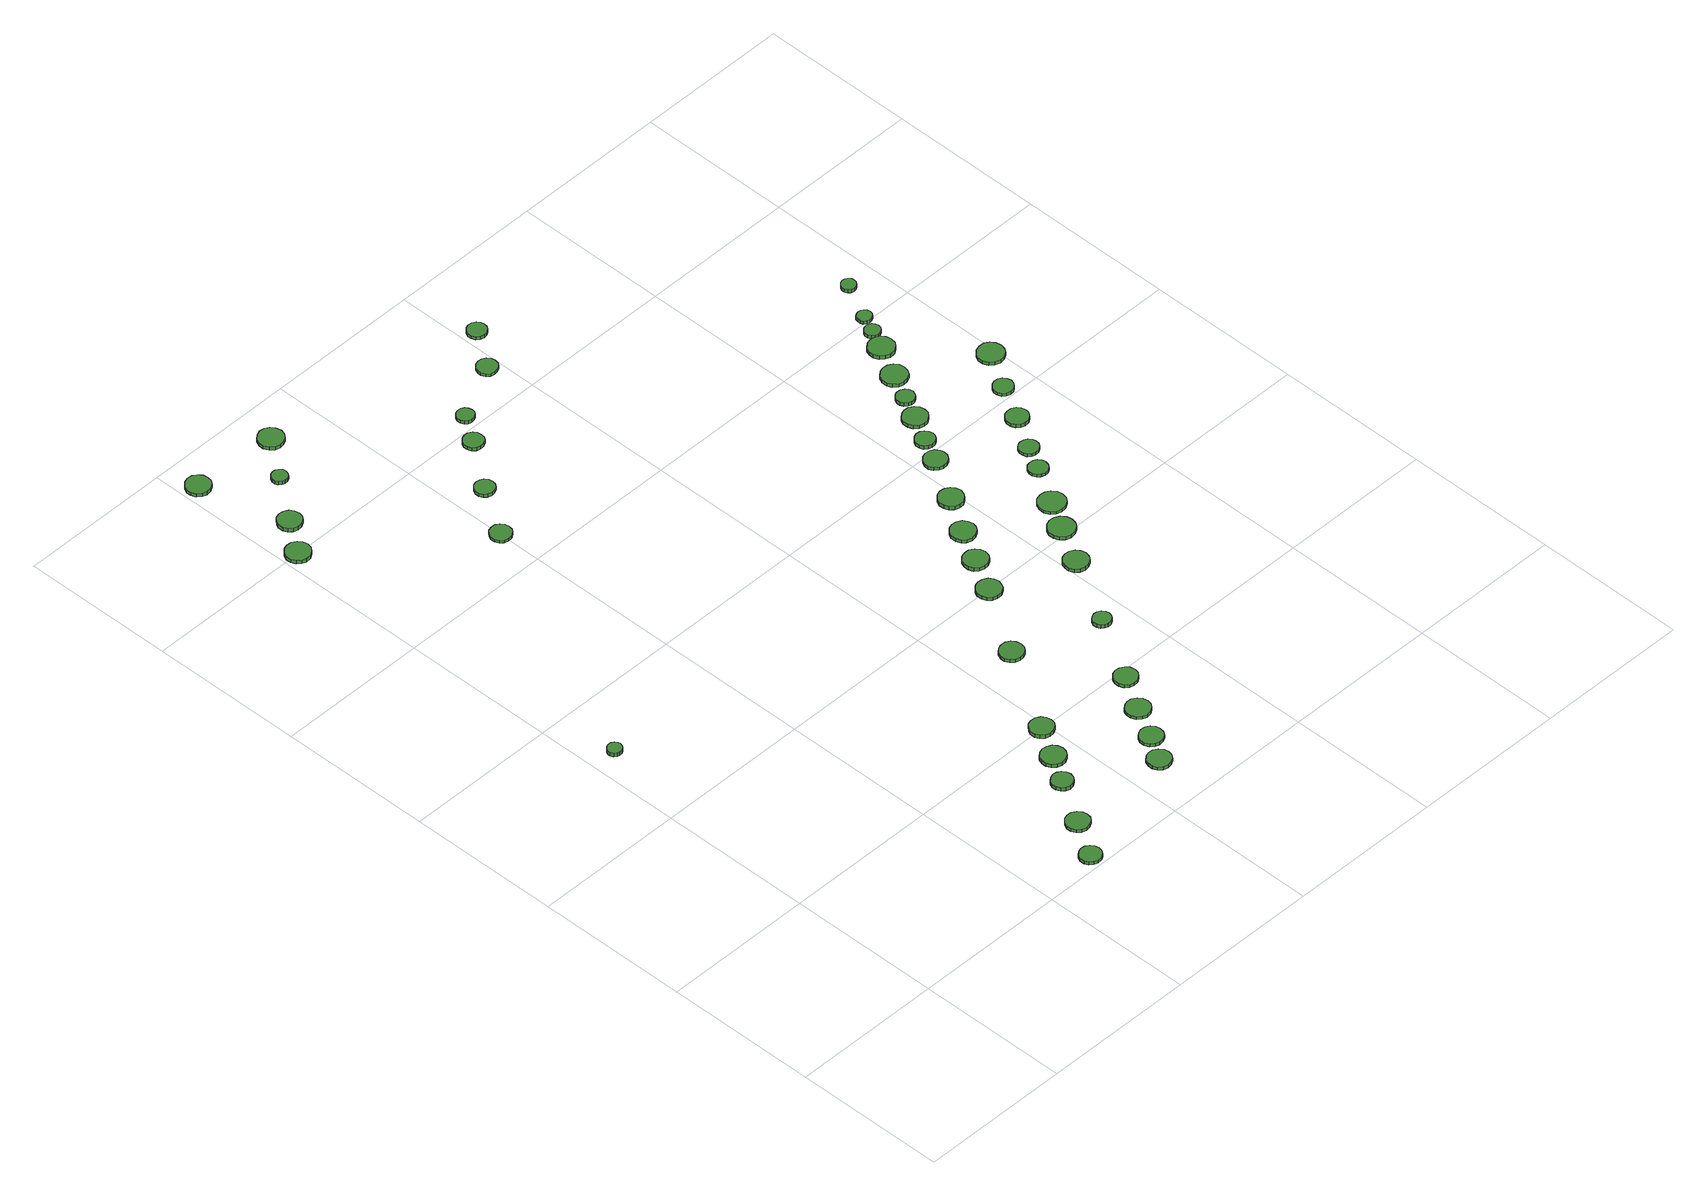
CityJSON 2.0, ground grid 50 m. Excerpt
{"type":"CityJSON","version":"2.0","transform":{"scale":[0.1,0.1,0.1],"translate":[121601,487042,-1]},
"CityObjects":{
"tree1":{"type":"SolitaryVegetationObject","attributes":{"function":"something"},"geometry":[{"type":"MultiSurface","lod":"1","boundaries":[[[0,1,2,3,4,5,6,7,8,9,10,11,12,13,14]],[[15,16,17,18,19,20,21,22,23,24,25,26,27,28,29]],[[0,29,28,1]],[[1,28,27,2]],[[2,27,26,3]],[[3,26,25,4]],[[4,25,24,5]],[[5,24,23,6]],[[6,23,22,7]],[[7,22,21,8]],[[8,21,20,9]],[[9,20,19,10]],[[10,19,18,11]],[[11,18,17,12]],[[12,17,16,13]],[[13,16,15,14]],[[14,15,29,0]]]}]},
"tree2":{"type":"SolitaryVegetationObject","attributes":{"function":"something"},"geometry":[{"type":"MultiSurface","lod":"1","boundaries":[[[30,31,32,33,34,35,36,37,38,39,40,41,42,43,44]],[[45,46,47,48,49,50,51,52,53,54,55,56,57,58,59]],[[30,59,58,31]],[[31,58,57,32]],[[32,57,56,33]],[[33,56,55,34]],[[34,55,54,35]],[[35,54,53,36]],[[36,53,52,37]],[[37,52,51,38]],[[38,51,50,39]],[[39,50,49,40]],[[40,49,48,41]],[[41,48,47,42]],[[42,47,46,43]],[[43,46,45,44]],[[44,45,59,30]]]}]},
"tree3":{"type":"SolitaryVegetationObject","attributes":{"function":"something"},"geometry":[{"type":"MultiSurface","lod":"1","boundaries":[[[60,61,62,63,64,65,66,67,68,69,70,71,72,73,74]],[[75,76,77,78,79,80,81,82,83,84,85,86,87,88,89]],[[60,89,88,61]],[[61,88,87,62]],[[62,87,86,63]],[[63,86,85,64]],[[64,85,84,65]],[[65,84,83,66]],[[66,83,82,67]],[[67,82,81,68]],[[68,81,80,69]],[[69,80,79,70]],[[70,79,78,71]],[[71,78,77,72]],[[72,77,76,73]],[[73,76,75,74]],[[74,75,89,60]]]}]},
"tree4":{"type":"SolitaryVegetationObject","attributes":{"function":"something"},"geometry":[{"type":"MultiSurface","lod":"1","boundaries":[[[90,91,92,93,94,95,96,97,98,99,100,101,102,103,104]],[[105,106,107,108,109,110,111,112,113,114,115,116,117,118,119]],[[90,119,118,91]],[[91,118,117,92]],[[92,117,116,93]],[[93,116,115,94]],[[94,115,114,95]],[[95,114,113,96]],[[96,113,112,97]],[[97,112,111,98]],[[98,111,110,99]],[[99,110,109,100]],[[100,109,108,101]],[[101,108,107,102]],[[102,107,106,103]],[[103,106,105,104]],[[104,105,119,90]]]}]},
"tree5":{"type":"SolitaryVegetationObject","attributes":{"function":"something"},"geometry":[{"type":"MultiSurface","lod":"1","boundaries":[[[120,121,122,123,124,125,126,127,128,129,130,131,132,133,134]],[[135,136,137,138,139,140,141,142,143,144,145,146,147,148,149]],[[120,149,148,121]],[[121,148,147,122]],[[122,147,146,123]],[[123,146,145,124]],[[124,145,144,125]],[[125,144,143,126]],[[126,143,142,127]],[[127,142,141,128]],[[128,141,140,129]],[[129,140,139,130]],[[130,139,138,131]],[[131,138,137,132]],[[132,137,136,133]],[[133,136,135,134]],[[134,135,149,120]]]}]},
"tree6":{"type":"SolitaryVegetationObject","attributes":{"function":"something"},"geometry":[{"type":"MultiSurface","lod":"1","boundaries":[[[150,151,152,153,154,155,156,157,158,159,160,161,162,163,164]],[[165,166,167,168,169,170,171,172,173,174,175,176,177,178,179]],[[150,179,178,151]],[[151,178,177,152]],[[152,177,176,153]],[[153,176,175,154]],[[154,175,174,155]],[[155,174,173,156]],[[156,173,172,157]],[[157,172,171,158]],[[158,171,170,159]],[[159,170,169,160]],[[160,169,168,161]],[[161,168,167,162]],[[162,167,166,163]],[[163,166,165,164]],[[164,165,179,150]]]}]},
"tree7":{"type":"SolitaryVegetationObject","attributes":{"function":"something"},"geometry":[{"type":"MultiSurface","lod":"1","boundaries":[[[180,181,182,183,184,185,186,187,188,189,190,191,192,193,194]],[[195,196,197,198,199,200,201,202,203,204,205,206,207,208,209]],[[180,209,208,181]],[[181,208,207,182]],[[182,207,206,183]],[[183,206,205,184]],[[184,205,204,185]],[[185,204,203,186]],[[186,203,202,187]],[[187,202,201,188]],[[188,201,200,189]],[[189,200,199,190]],[[190,199,198,191]],[[191,198,197,192]],[[192,197,196,193]],[[193,196,195,194]],[[194,195,209,180]]]}]},
"tree8":{"type":"SolitaryVegetationObject","attributes":{"function":"something"},"geometry":[{"type":"MultiSurface","lod":"1","boundaries":[[[210,211,212,213,214,215,216,217,218,219,220,221,222,223,224]],[[225,226,227,228,229,230,231,232,233,234,235,236,237,238,239]],[[210,239,238,211]],[[211,238,237,212]],[[212,237,236,213]],[[213,236,235,214]],[[214,235,234,215]],[[215,234,233,216]],[[216,233,232,217]],[[217,232,231,218]],[[218,231,230,219]],[[219,230,229,220]],[[220,229,228,221]],[[221,228,227,222]],[[222,227,226,223]],[[223,226,225,224]],[[224,225,239,210]]]}]},
"tree9":{"type":"SolitaryVegetationObject","attributes":{"function":"something"},"geometry":[{"type":"MultiSurface","lod":"1","boundaries":[[[240,241,242,243,244,245,246,247,248,249,250,251,252,253,254]],[[255,256,257,258,259,260,261,262,263,264,265,266,267,268,269]],[[240,269,268,241]],[[241,268,267,242]],[[242,267,266,243]],[[243,266,265,244]],[[244,265,264,245]],[[245,264,263,246]],[[246,263,262,247]],[[247,262,261,248]],[[248,261,260,249]],[[249,260,259,250]],[[250,259,258,251]],[[251,258,257,252]],[[252,257,256,253]],[[253,256,255,254]],[[254,255,269,240]]]}]},
"tree10":{"type":"SolitaryVegetationObject","attributes":{"function":"something"},"geometry":[{"type":"MultiSurface","lod":"1","boundaries":[[[270,271,272,273,274,275,276,277,278,279,280,281,282,283,284]],[[285,286,287,288,289,290,291,292,293,294,295,296,297,298,299]],[[270,299,298,271]],[[271,298,297,272]],[[272,297,296,273]],[[273,296,295,274]],[[274,295,294,275]],[[275,294,293,276]],[[276,293,292,277]],[[277,292,291,278]],[[278,291,290,279]],[[279,290,289,280]],[[280,289,288,281]],[[281,288,287,282]],[[282,287,286,283]],[[283,286,285,284]],[[284,285,299,270]]]}]},
"tree11":{"type":"SolitaryVegetationObject","attributes":{"function":"something"},"geometry":[{"type":"MultiSurface","lod":"1","boundaries":[[[300,301,302,303,304,305,306,307,308,309,310,311,312,313,314]],[[315,316,317,318,319,320,321,322,323,324,325,326,327,328,329]],[[300,329,328,301]],[[301,328,327,302]],[[302,327,326,303]],[[303,326,325,304]],[[304,325,324,305]],[[305,324,323,306]],[[306,323,322,307]],[[307,322,321,308]],[[308,321,320,309]],[[309,320,319,310]],[[310,319,318,311]],[[311,318,317,312]],[[312,317,316,313]],[[313,316,315,314]],[[314,315,329,300]]]}]},
"tree12":{"type":"SolitaryVegetationObject","attributes":{"function":"something"},"geometry":[{"type":"MultiSurface","lod":"1","boundaries":[[[330,331,332,333,334,335,336,337,338,339,340,341,342,343,344]],[[345,346,347,348,349,350,351,352,353,354,355,356,357,358,359]],[[330,359,358,331]],[[331,358,357,332]],[[332,357,356,333]],[[333,356,355,334]],[[334,355,354,335]],[[335,354,353,336]],[[336,353,352,337]],[[337,352,351,338]],[[338,351,350,339]],[[339,350,349,340]],[[340,349,348,341]],[[341,348,347,342]],[[342,347,346,343]],[[343,346,345,344]],[[344,345,359,330]]]}]},
"tree13":{"type":"SolitaryVegetationObject","attributes":{"function":"something"},"geometry":[{"type":"MultiSurface","lod":"1","boundaries":[[[360,361,362,363,364,365,366,367,368,369,370,371,372,373,374]],[[375,376,377,378,379,380,381,382,383,384,385,386,387,388,389]],[[360,389,388,361]],[[361,388,387,362]],[[362,387,386,363]],[[363,386,385,364]],[[364,385,384,365]],[[365,384,383,366]],[[366,383,382,367]],[[367,382,381,368]],[[368,381,380,369]],[[369,380,379,370]],[[370,379,378,371]],[[371,378,377,372]],[[372,377,376,373]],[[373,376,375,374]],[[374,375,389,360]]]}]},
"tree14":{"type":"SolitaryVegetationObject","attributes":{"function":"something"},"geometry":[{"type":"MultiSurface","lod":"1","boundaries":[[[390,391,392,393,394,395,396,397,398,399,400,401,402,403,404]],[[405,406,407,408,409,410,411,412,413,414,415,416,417,418,419]],[[390,419,418,391]],[[391,418,417,392]],[[392,417,416,393]],[[393,416,415,394]],[[394,415,414,395]],[[395,414,413,396]],[[396,413,412,397]],[[397,412,411,398]],[[398,411,410,399]],[[399,410,409,400]],[[400,409,408,401]],[[401,408,407,402]],[[402,407,406,403]],[[403,406,405,404]],[[404,405,419,390]]]}]},
"tree15":{"type":"SolitaryVegetationObject","attributes":{"function":"something"},"geometry":[{"type":"MultiSurface","lod":"1","boundaries":[[[420,421,422,423,424,425,426,427,428,429,430,431,432,433,434]],[[435,436,437,438,439,440,441,442,443,444,445,446,447,448,449]],[[420,449,448,421]],[[421,448,447,422]],[[422,447,446,423]],[[423,446,445,424]],[[424,445,444,425]],[[425,444,443,426]],[[426,443,442,427]],[[427,442,441,428]],[[428,441,440,429]],[[429,440,439,430]],[[430,439,438,431]],[[431,438,437,432]],[[432,437,436,433]],[[433,436,435,434]],[[434,435,449,420]]]}]},
"tree16":{"type":"SolitaryVegetationObject","attributes":{"function":"something"},"geometry":[{"type":"MultiSurface","lod":"1","boundaries":[[[450,451,452,453,454,455,456,457,458,459,460,461,462,463,464]],[[465,466,467,468,469,470,471,472,473,474,475,476,477,478,479]],[[450,479,478,451]],[[451,478,477,452]],[[452,477,476,453]],[[453,476,475,454]],[[454,475,474,455]],[[455,474,473,456]],[[456,473,472,457]],[[457,472,471,458]],[[458,471,470,459]],[[459,470,469,460]],[[460,469,468,461]],[[461,468,467,462]],[[462,467,466,463]],[[463,466,465,464]],[[464,465,479,450]]]}]},
"tree17":{"type":"SolitaryVegetationObject","attributes":{"function":"something"},"geometry":[{"type":"MultiSurface","lod":"1","boundaries":[[[480,481,482,483,484,485,486,487,488,489,490,491,492,493,494]],[[495,496,497,498,499,500,501,502,503,504,505,506,507,508,509]],[[480,509,508,481]],[[481,508,507,482]],[[482,507,506,483]],[[483,506,505,484]],[[484,505,504,485]],[[485,504,503,486]],[[486,503,502,487]],[[487,502,501,488]],[[488,501,500,489]],[[489,500,499,490]],[[490,499,498,491]],[[491,498,497,492]],[[492,497,496,493]],[[493,496,495,494]],[[494,495,509,480]]]}]},
"tree18":{"type":"SolitaryVegetationObject","attributes":{"function":"something"},"geometry":[{"type":"MultiSurface","lod":"1","boundaries":[[[510,511,512,513,514,515,516,517,518,519,520,521,522,523,524]],[[525,526,527,528,529,530,531,532,533,534,535,536,537,538,539]],[[510,539,538,511]],[[511,538,537,512]],[[512,537,536,513]],[[513,536,535,514]],[[514,535,534,515]],[[515,534,533,516]],[[516,533,532,517]],[[517,532,531,518]],[[518,531,530,519]],[[519,530,529,520]],[[520,529,528,521]],[[521,528,527,522]],[[522,527,526,523]],[[523,526,525,524]],[[524,525,539,510]]]}]},
"tree19":{"type":"SolitaryVegetationObject","attributes":{"function":"something"},"geometry":[{"type":"MultiSurface","lod":"1","boundaries":[[[540,541,542,543,544,545,546,547,548,549,550,551,552,553,554]],[[555,556,557,558,559,560,561,562,563,564,565,566,567,568,569]],[[540,569,568,541]],[[541,568,567,542]],[[542,567,566,543]],[[543,566,565,544]],[[544,565,564,545]],[[545,564,563,546]],[[546,563,562,547]],[[547,562,561,548]],[[548,561,560,549]],[[549,560,559,550]],[[550,559,558,551]],[[551,558,557,552]],[[552,557,556,553]],[[553,556,555,554]],[[554,555,569,540]]]}]},
"tree20":{"type":"SolitaryVegetationObject","attributes":{"function":"something"},"geometry":[{"type":"MultiSurface","lod":"1","boundaries":[[[570,571,572,573,574,575,576,577,578,579,580,581,582,583,584]],[[585,586,587,588,589,590,591,592,593,594,595,596,597,598,599]],[[570,599,598,571]],[[571,598,597,572]],[[572,597,596,573]],[[573,596,595,574]],[[574,595,594,575]],[[575,594,593,576]],[[576,593,592,577]],[[577,592,591,578]],[[578,591,590,579]],[[579,590,589,580]],[[580,589,588,581]],[[581,588,587,582]],[[582,587,586,583]],[[583,586,585,584]],[[584,585,599,570]]]}]},
"tree21":{"type":"SolitaryVegetationObject","attributes":{"function":"something"},"geometry":[{"type":"MultiSurface","lod":"1","boundaries":[[[600,601,602,603,604,605,606,607,608,609,610,611,612,613,614]],[[615,616,617,618,619,620,621,622,623,624,625,626,627,628,629]],[[600,629,628,601]],[[601,628,627,602]],[[602,627,626,603]],[[603,626,625,604]],[[604,625,624,605]],[[605,624,623,606]],[[606,623,622,607]],[[607,622,621,608]],[[608,621,620,609]],[[609,620,619,610]],[[610,619,618,611]],[[611,618,617,612]],[[612,617,616,613]],[[613,616,615,614]],[[614,615,629,600]]]}]},
"tree22":{"type":"SolitaryVegetationObject","attributes":{"function":"something"},"geometry":[{"type":"MultiSurface","lod":"1","boundaries":[[[630,631,632,633,634,635,636,637,638,639,640,641,642,643,644]],[[645,646,647,648,649,650,651,652,653,654,655,656,657,658,659]],[[630,659,658,631]],[[631,658,657,632]],[[632,657,656,633]],[[633,656,655,634]],[[634,655,654,635]],[[635,654,653,636]],[[636,653,652,637]],[[637,652,651,638]],[[638,651,650,639]],[[639,650,649,640]],[[640,649,648,641]],[[641,648,647,642]],[[642,647,646,643]],[[643,646,645,644]],[[644,645,659,630]]]}]},
"tree23":{"type":"SolitaryVegetationObject","attributes":{"function":"something"},"geometry":[{"type":"MultiSurface","lod":"1","boundaries":[[[660,661,662,663,664,665,666,667,668,669,670,671,672,673,674]],[[675,676,677,678,679,680,681,682,683,684,685,686,687,688,689]],[[660,689,688,661]],[[661,688,687,662]],[[662,687,686,663]],[[663,686,685,664]],[[664,685,684,665]],[[665,684,683,666]],[[666,683,682,667]],[[667,682,681,668]],[[668,681,680,669]],[[669,680,679,670]],[[670,679,678,671]],[[671,678,677,672]],[[672,677,676,673]],[[673,676,675,674]],[[674,675,689,660]]]}]},
"tree24":{"type":"SolitaryVegetationObject","attributes":{"function":"something"},"geometry":[{"type":"MultiSurface","lod":"1","boundaries":[[[690,691,692,693,694,695,696,697,698,699,700,701,702,703,704]],[[705,706,707,708,709,710,711,712,713,714,715,716,717,718,719]],[[690,719,718,691]],[[691,718,717,692]],[[692,717,716,693]],[[693,716,715,694]],[[694,715,714,695]],[[695,714,713,696]],[[696,713,712,697]],[[697,712,711,698]],[[698,711,710,699]],[[699,710,709,700]],[[700,709,708,701]],[[701,708,707,702]],[[702,707,706,703]],[[703,706,705,704]],[[704,705,719,690]]]}]},
"tree25":{"type":"SolitaryVegetationObject","attributes":{"function":"something"},"geometry":[{"type":"MultiSurface","lod":"1","boundaries":[[[720,721,722,723,724,725,726,727,728,729,730,731,732,733,734]],[[735,736,737,738,739,740,741,742,743,744,745,746,747,748,749]],[[720,749,748,721]],[[721,748,747,722]],[[722,747,746,723]],[[723,746,745,724]],[[724,745,744,725]],[[725,744,743,726]],[[726,743,742,727]],[[727,742,741,728]],[[728,741,740,729]],[[729,740,739,730]],[[730,739,738,731]],[[731,738,737,732]],[[732,737,736,733]],[[733,736,735,734]],[[734,735,749,720]]]}]},
"tree26":{"type":"SolitaryVegetationObject","attributes":{"function":"something"},"geometry":[{"type":"MultiSurface","lod":"1","boundaries":[[[750,751,752,753,754,755,756,757,758,759,760,761,762,763,764]],[[765,766,767,768,769,770,771,772,773,774,775,776,777,778,779]],[[750,779,778,751]],[[751,778,777,752]],[[752,777,776,753]],[[753,776,775,754]],[[754,775,774,755]],[[755,774,773,756]],[[756,773,772,757]],[[757,772,771,758]],[[758,771,770,759]],[[759,770,769,760]],[[760,769,768,761]],[[761,768,767,762]],[[762,767,766,763]],[[763,766,765,764]],[[764,765,779,750]]]}]},
"tree27":{"type":"SolitaryVegetationObject","attributes":{"function":"something"},"geometry":[{"type":"MultiSurface","lod":"1","boundaries":[[[780,781,782,783,784,785,786,787,788,789,790,791,792,793,794]],[[795,796,797,798,799,800,801,802,803,804,805,806,807,808,809]],[[780,809,808,781]],[[781,808,807,782]],[[782,807,806,783]],[[783,806,805,784]],[[784,805,804,785]],[[785,804,803,786]],[[786,803,802,787]],[[787,802,801,788]],[[788,801,800,789]],[[789,800,799,790]],[[790,799,798,791]],[[791,798,797,792]],[[792,797,796,793]],[[793,796,795,794]],[[794,795,809,780]]]}]},
"tree28":{"type":"SolitaryVegetationObject","attributes":{"function":"something"},"geometry":[{"type":"MultiSurface","lod":"1","boundaries":[[[810,811,812,813,814,815,816,817,818,819,820,821,822,823,824]],[[825,826,827,828,829,830,831,832,833,834,835,836,837,838,839]],[[810,839,838,811]],[[811,838,837,812]],[[812,837,836,813]],[[813,836,835,814]],[[814,835,834,815]],[[815,834,833,816]],[[816,833,832,817]],[[817,832,831,818]],[[818,831,830,819]],[[819,830,829,820]],[[820,829,828,821]],[[821,828,827,822]],[[822,827,826,823]],[[823,826,825,824]],[[824,825,839,810]]]}]},
"tree29":{"type":"SolitaryVegetationObject","attributes":{"function":"something"},"geometry":[{"type":"MultiSurface","lod":"1","boundaries":[[[840,841,842,843,844,845,846,847,848,849,850,851,852,853,854]],[[855,856,857,858,859,860,861,862,863,864,865,866,867,868,869]],[[840,869,868,841]],[[841,868,867,842]],[[842,867,866,843]],[[843,866,865,844]],[[844,865,864,845]],[[845,864,863,846]],[[846,863,862,847]],[[847,862,861,848]],[[848,861,860,849]],[[849,860,859,850]],[[850,859,858,851]],[[851,858,857,852]],[[852,857,856,853]],[[853,856,855,854]],[[854,855,869,840]]]}]},
"tree30":{"type":"SolitaryVegetationObject","attributes":{"function":"something"},"geometry":[{"type":"MultiSurface","lod":"1","boundaries":[[[870,871,872,873,874,875,876,877,878,879,880,881,882,883,884]],[[885,886,887,888,889,890,891,892,893,894,895,896,897,898,899]],[[870,899,898,871]],[[871,898,897,872]],[[872,897,896,873]],[[873,896,895,874]],[[874,895,894,875]],[[875,894,893,876]],[[876,893,892,877]],[[877,892,891,878]],[[878,891,890,879]],[[879,890,889,880]],[[880,889,888,881]],[[881,888,887,882]],[[882,887,886,883]],[[883,886,885,884]],[[884,885,899,870]]]}]},
"tree31":{"type":"SolitaryVegetationObject","attributes":{"function":"something"},"geometry":[{"type":"MultiSurface","lod":"1","boundaries":[[[900,901,902,903,904,905,906,907,908,909,910,911,912,913,914]],[[915,916,917,918,919,920,921,922,923,924,925,926,927,928,929]],[[900,929,928,901]],[[901,928,927,902]],[[902,927,926,903]],[[903,926,925,904]],[[904,925,924,905]],[[905,924,923,906]],[[906,923,922,907]],[[907,922,921,908]],[[908,921,920,909]],[[909,920,919,910]],[[910,919,918,911]],[[911,918,917,912]],[[912,917,916,913]],[[913,916,915,914]],[[914,915,929,900]]]}]},
"tree32":{"type":"SolitaryVegetationObject","attributes":{"function":"something"},"geometry":[{"type":"MultiSurface","lod":"1","boundaries":[[[930,931,932,933,934,935,936,937,938,939,940,941,942,943,944]],[[945,946,947,948,949,950,951,952,953,954,955,956,957,958,959]],[[930,959,958,931]],[[931,958,957,932]],[[932,957,956,933]],[[933,956,955,934]],[[934,955,954,935]],[[935,954,953,936]],[[936,953,952,937]],[[937,952,951,938]],[[938,951,950,939]],[[939,950,949,940]],[[940,949,948,941]],[[941,948,947,942]],[[942,947,946,943]],[[943,946,945,944]],[[944,945,959,930]]]}]},
"tree33":{"type":"SolitaryVegetationObject","attributes":{"function":"something"},"geometry":[{"type":"MultiSurface","lod":"1","boundaries":[[[960,961,962,963,964,965,966,967,968,969,970,971,972,973,974]],[[975,976,977,978,979,980,981,982,983,984,985,986,987,988,989]],[[960,989,988,961]],[[961,988,987,962]],[[962,987,986,963]],[[963,986,985,964]],[[964,985,984,965]],[[965,984,983,966]],[[966,983,982,967]],[[967,982,981,968]],[[968,981,980,969]],[[969,980,979,970]],[[970,979,978,971]],[[971,978,977,972]],[[972,977,976,973]],[[973,976,975,974]],[[974,975,989,960]]]}]},
"tree34":{"type":"SolitaryVegetationObject","attributes":{"function":"something"},"geometry":[{"type":"MultiSurface","lod":"1","boundaries":[[[990,991,992,993,994,995,996,997,998,999,1000,1001,1002,1003,1004]],[[1005,1006,1007,1008,1009,1010,1011,1012,1013,1014,1015,1016,1017,1018,1019]],[[990,1019,1018,991]],[[991,1018,1017,992]],[[992,1017,1016,993]],[[993,1016,1015,994]],[[994,1015,1014,995]],[[995,1014,1013,996]],[[996,1013,1012,997]],[[997,1012,1011,998]],[[998,1011,1010,999]],[[999,1010,1009,1000]],[[1000,1009,1008,1001]],[[1001,1008,1007,1002]],[[1002,1007,1006,1003]],[[1003,1006,1005,1004]],[[1004,1005,1019,990]]]}]},
"tree35":{"type":"SolitaryVegetationObject","attributes":{"function":"something"},"geometry":[{"type":"MultiSurface","lod":"1","boundaries":[[[1020,1021,1022,1023,1024,1025,1026,1027,1028,1029,1030,1031,1032,1033,1034]],[[1035,1036,1037,1038,1039,1040,1041,1042,1043,1044,1045,1046,1047,1048,1049]],[[1020,1049,1048,1021]],[[1021,1048,1047,1022]],[[1022,1047,1046,1023]],[[1023,1046,1045,1024]],[[1024,1045,1044,1025]],[[1025,1044,1043,1026]],[[1026,1043,1042,1027]],[[1027,1042,1041,1028]],[[1028,1041,1040,1029]],[[1029,1040,1039,1030]],[[1030,1039,1038,1031]],[[1031,1038,1037,1032]],[[1032,1037,1036,1033]],[[1033,1036,1035,1034]],[[1034,1035,1049,1020]]]}]},
"tree36":{"type":"SolitaryVegetationObject","attributes":{"function":"something"},"geometry":[{"type":"MultiSurface","lod":"1","boundaries":[[[1050,1051,1052,1053,1054,1055,1056,1057,1058,1059,1060,1061,1062,1063,1064]],[[1065,1066,1067,1068,1069,1070,1071,1072,1073,1074,1075,1076,1077,1078,1079]],[[1050,1079,1078,1051]],[[1051,1078,1077,1052]],[[1052,1077,1076,1053]],[[1053,1076,1075,1054]],[[1054,1075,1074,1055]],[[1055,1074,1073,1056]],[[1056,1073,1072,1057]],[[1057,1072,1071,1058]],[[1058,1071,1070,1059]],[[1059,1070,1069,1060]],[[1060,1069,1068,1061]],[[1061,1068,1067,1062]],[[1062,1067,1066,1063]],[[1063,1066,1065,1064]],[[1064,1065,1079,1050]]]}]},
"tree37":{"type":"SolitaryVegetationObject","attributes":{"function":"something"},"geometry":[{"type":"MultiSurface","lod":"1","boundaries":[[[1080,1081,1082,1083,1084,1085,1086,1087,1088,1089,1090,1091,1092,1093,1094]],[[1095,1096,1097,1098,1099,1100,1101,1102,1103,1104,1105,1106,1107,1108,1109]],[[1080,1109,1108,1081]],[[1081,1108,1107,1082]],[[1082,1107,1106,1083]],[[1083,1106,1105,1084]],[[1084,1105,1104,1085]],[[1085,1104,1103,1086]],[[1086,1103,1102,1087]],[[1087,1102,1101,1088]],[[1088,1101,1100,1089]],[[1089,1100,1099,1090]],[[1090,1099,1098,1091]],[[1091,1098,1097,1092]],[[1092,1097,1096,1093]],[[1093,1096,1095,1094]],[[1094,1095,1109,1080]]]}]},
"tree38":{"type":"SolitaryVegetationObject","attributes":{"function":"something"},"geometry":[{"type":"MultiSurface","lod":"1","boundaries":[[[1110,1111,1112,1113,1114,1115,1116,1117,1118,1119,1120,1121,1122,1123,1124]],[[1125,1126,1127,1128,1129,1130,1131,1132,1133,1134,1135,1136,1137,1138,1139]],[[1110,1139,1138,1111]],[[1111,1138,1137,1112]],[[1112,1137,1136,1113]],[[1113,1136,1135,1114]],[[1114,1135,1134,1115]],[[1115,1134,1133,1116]],[[1116,1133,1132,1117]],[[1117,1132,1131,1118]],[[1118,1131,1130,1119]],[[1119,1130,1129,1120]],[[1120,1129,1128,1121]],[[1121,1128,1127,1122]],[[1122,1127,1126,1123]],[[1123,1126,1125,1124]],[[1124,1125,1139,1110]]]}]},
"tree39":{"type":"SolitaryVegetationObject","attributes":{"function":"something"},"geometry":[{"type":"MultiSurface","lod":"1","boundaries":[[[1140,1141,1142,1143,1144,1145,1146,1147,1148,1149,1150,1151,1152,1153,1154]],[[1155,1156,1157,1158,1159,1160,1161,1162,1163,1164,1165,1166,1167,1168,1169]],[[1140,1169,1168,1141]],[[1141,1168,1167,1142]],[[1142,1167,1166,1143]],[[1143,1166,1165,1144]],[[1144,1165,1164,1145]],[[1145,1164,1163,1146]],[[1146,1163,1162,1147]],[[1147,1162,1161,1148]],[[1148,1161,1160,1149]],[[1149,1160,1159,1150]],[[1150,1159,1158,1151]],[[1151,1158,1157,1152]],[[1152,1157,1156,1153]],[[1153,1156,1155,1154]],[[1154,1155,1169,1140]]]}]},
"tree40":{"type":"SolitaryVegetationObject","attributes":{"function":"something"},"geometry":[{"type":"MultiSurface","lod":"1","boundaries":[[[1170,1171,1172,1173,1174,1175,1176,1177,1178,1179,1180,1181,1182,1183,1184]],[[1185,1186,1187,1188,1189,1190,1191,1192,1193,1194,1195,1196,1197,1198,1199]],[[1170,1199,1198,1171]],[[1171,1198,1197,1172]],[[1172,1197,1196,1173]],[[1173,1196,1195,1174]],[[1174,1195,1194,1175]],[[1175,1194,1193,1176]],[[1176,1193,1192,1177]],[[1177,1192,1191,1178]],[[1178,1191,1190,1179]],[[1179,1190,1189,1180]],[[1180,1189,1188,1181]],[[1181,1188,1187,1182]],[[1182,1187,1186,1183]],[[1183,1186,1185,1184]],[[1184,1185,1199,1170]]]}]},
"tree41":{"type":"SolitaryVegetationObject","attributes":{"function":"something"},"geometry":[{"type":"MultiSurface","lod":"1","boundaries":[[[1200,1201,1202,1203,1204,1205,1206,1207,1208,1209,1210,1211,1212,1213,1214]],[[1215,1216,1217,1218,1219,1220,1221,1222,1223,1224,1225,1226,1227,1228,1229]],[[1200,1229,1228,1201]],[[1201,1228,1227,1202]],[[1202,1227,1226,1203]],[[1203,1226,1225,1204]],[[1204,1225,1224,1205]],[[1205,1224,1223,1206]],[[1206,1223,1222,1207]],[[1207,1222,1221,1208]],[[1208,1221,1220,1209]],[[1209,1220,1219,1210]],[[1210,1219,1218,1211]],[[1211,1218,1217,1212]],[[1212,1217,1216,1213]],[[1213,1216,1215,1214]],[[1214,1215,1229,1200]]]}]},
"tree42":{"type":"SolitaryVegetationObject","attributes":{"function":"something"},"geometry":[{"type":"MultiSurface","lod":"1","boundaries":[[[1230,1231,1232,1233,1234,1235,1236,1237,1238,1239,1240,1241,1242,1243,1244]],[[1245,1246,1247,1248,1249,1250,1251,1252,1253,1254,1255,1256,1257,1258,1259]],[[1230,1259,1258,1231]],[[1231,1258,1257,1232]],[[1232,1257,1256,1233]],[[1233,1256,1255,1234]],[[1234,1255,1254,1235]],[[1235,1254,1253,1236]],[[1236,1253,1252,1237]],[[1237,1252,1251,1238]],[[1238,1251,1250,1239]],[[1239,1250,1249,1240]],[[1240,1249,1248,1241]],[[1241,1248,1247,1242]],[[1242,1247,1246,1243]],[[1243,1246,1245,1244]],[[1244,1245,1259,1230]]]}]},
"tree43":{"type":"SolitaryVegetationObject","attributes":{"function":"something"},"geometry":[{"type":"MultiSurface","lod":"1","boundaries":[[[1260,1261,1262,1263,1264,1265,1266,1267,1268,1269,1270,1271,1272,1273,1274]],[[1275,1276,1277,1278,1279,1280,1281,1282,1283,1284,1285,1286,1287,1288,1289]],[[1260,1289,1288,1261]],[[1261,1288,1287,1262]],[[1262,1287,1286,1263]],[[1263,1286,1285,1264]],[[1264,1285,1284,1265]],[[1265,1284,1283,1266]],[[1266,1283,1282,1267]],[[1267,1282,1281,1268]],[[1268,1281,1280,1269]],[[1269,1280,1279,1270]],[[1270,1279,1278,1271]],[[1271,1278,1277,1272]],[[1272,1277,1276,1273]],[[1273,1276,1275,1274]],[[1274,1275,1289,1260]]]}]},
"tree44":{"type":"SolitaryVegetationObject","attributes":{"function":"something"},"geometry":[{"type":"MultiSurface","lod":"1","boundaries":[[[1290,1291,1292,1293,1294,1295,1296,1297,1298,1299,1300,1301,1302,1303,1304]],[[1305,1306,1307,1308,1309,1310,1311,1312,1313,1314,1315,1316,1317,1318,1319]],[[1290,1319,1318,1291]],[[1291,1318,1317,1292]],[[1292,1317,1316,1293]],[[1293,1316,1315,1294]],[[1294,1315,1314,1295]],[[1295,1314,1313,1296]],[[1296,1313,1312,1297]],[[1297,1312,1311,1298]],[[1298,1311,1310,1299]],[[1299,1310,1309,1300]],[[1300,1309,1308,1301]],[[1301,1308,1307,1302]],[[1302,1307,1306,1303]],[[1303,1306,1305,1304]],[[1304,1305,1319,1290]]]}]}
},
"vertices":[
[102,1295,30],[100,1304,30],[94,1312,30],[86,1317,30],[76,1318,30],[67,1315,30],[60,1309,30],[56,1300,30],[56,1290,30],[60,1281,30],[67,1275,30],[76,1272,30],[86,1273,30],[94,1278,30],[100,1286,30],[100,1286,17],[94,1278,17],[86,1273,17],[76,1272,17],[67,1275,17],[60,1281,17],[56,1290,17],[56,1300,17],[60,1309,17],[67,1315,17],[76,1318,17],[86,1317,17],[94,1312,17],[100,1304,17],[102,1295,17],
[736,42,17],[733,56,17],[725,68,17],[713,75,17],[698,77,17],[685,72,17],[674,63,17],[668,50,17],[668,35,17],[674,22,17],[685,13,17],[698,8,17],[713,10,17],[725,17,17],[733,28,17],[733,28,6],[725,17,6],[713,10,6],[698,8,6],[685,13,6],[674,22,6],[668,35,6],[668,50,6],[674,63,6],[685,72,6],[698,77,6],[713,75,6],[725,68,6],[733,56,6],[736,42,6],
[88,2498,19],[85,2514,19],[75,2527,19],[61,2536,19],[44,2537,19],[29,2532,19],[17,2521,19],[10,2506,19],[10,2490,19],[17,2475,19],[29,2464,19],[44,2459,19],[61,2460,19],[75,2469,19],[85,2482,19],[85,2482,6],[75,2469,6],[61,2460,6],[44,2459,6],[29,2464,6],[17,2475,6],[10,2490,6],[10,2506,6],[17,2521,6],[29,2532,6],[44,2537,6],[61,2536,6],[75,2527,6],[85,2514,6],[88,2498,6],
[812,161,17],[809,176,17],[800,189,17],[786,197,17],[770,199,17],[755,194,17],[744,183,17],[737,169,17],[737,153,17],[744,139,17],[755,128,17],[770,123,17],[786,125,17],[800,133,17],[809,145,17],[809,145,6],[800,133,6],[786,125,6],[770,123,6],[755,128,6],[744,139,6],[737,153,6],[737,169,6],[744,183,6],[755,194,6],[770,199,6],[786,197,6],[800,189,6],[809,176,6],[812,161,6],
[159,2600,24],[156,2615,24],[147,2628,24],[133,2636,24],[117,2638,24],[102,2633,24],[91,2622,24],[84,2608,24],[84,2592,24],[91,2578,24],[102,2567,24],[117,2562,24],[133,2564,24],[147,2572,24],[156,2584,24],[156,2584,11],[147,2572,11],[133,2564,11],[117,2562,11],[102,2567,11],[91,2578,11],[84,2592,11],[84,2608,11],[91,2622,11],[102,2633,11],[117,2638,11],[133,2636,11],[147,2628,11],[156,2615,11],[159,2600,11],
[86,2884,24],[83,2900,24],[73,2913,24],[59,2922,24],[43,2923,24],[27,2918,24],[15,2907,24],[8,2892,24],[8,2876,24],[15,2861,24],[27,2850,24],[43,2845,24],[59,2847,24],[73,2855,24],[83,2868,24],[83,2868,12],[73,2855,12],[59,2847,12],[43,2845,12],[27,2850,12],[15,2861,12],[8,2876,12],[8,2892,12],[15,2907,12],[27,2918,12],[43,2923,12],[59,2922,12],[73,2913,12],[83,2900,12],[86,2884,12],
[896,306,20],[893,320,20],[885,331,20],[873,338,20],[859,340,20],[846,335,20],[835,326,20],[829,313,20],[829,299,20],[835,286,20],[846,277,20],[859,272,20],[873,274,20],[885,281,20],[893,292,20],[893,292,7],[885,281,7],[873,274,7],[859,272,7],[846,277,7],[835,286,7],[829,299,7],[829,313,7],[835,326,7],[846,335,7],[859,340,7],[873,338,7],[885,331,7],[893,320,7],[896,306,7],
[958,395,19],[954,411,19],[945,424,19],[930,432,19],[914,434,19],[899,429,19],[886,418,19],[880,403,19],[880,387,19],[886,372,19],[899,361,19],[914,355,19],[930,357,19],[945,365,19],[954,379,19],[954,379,6],[945,365,6],[930,357,6],[914,355,6],[899,361,6],[886,372,6],[880,387,6],[880,403,6],[886,418,6],[899,429,6],[914,434,6],[930,432,6],[945,424,6],[954,411,6],[958,395,6],
[257,2745,23],[255,2755,23],[248,2764,23],[239,2769,23],[229,2770,23],[219,2767,23],[211,2760,23],[206,2750,23],[206,2740,23],[211,2730,23],[219,2723,23],[229,2720,23],[239,2721,23],[248,2726,23],[255,2735,23],[255,2735,11],[248,2726,11],[239,2721,11],[229,2720,11],[219,2723,11],[211,2730,11],[206,2740,11],[206,2750,11],[211,2760,11],[219,2767,11],[229,2770,11],[239,2769,11],[248,2764,11],[255,2755,11],[257,2745,11],
[1018,499,19],[1015,514,19],[1006,527,19],[992,535,19],[976,537,19],[961,532,19],[950,521,19],[943,507,19],[943,491,19],[950,477,19],[961,466,19],[976,461,19],[992,463,19],[1006,471,19],[1015,484,19],[1015,484,6],[1006,471,6],[992,463,6],[976,461,6],[961,466,6],[950,477,6],[943,491,6],[943,507,6],[950,521,6],[961,532,6],[976,537,6],[992,535,6],[1006,527,6],[1015,514,6],[1018,499,6],
[534,2142,16],[531,2156,16],[523,2168,16],[511,2175,16],[497,2176,16],[483,2172,16],[473,2162,16],[467,2149,16],[467,2135,16],[473,2122,16],[483,2113,16],[497,2108,16],[511,2110,16],[523,2117,16],[531,2128,16],[531,2128,6],[523,2117,6],[511,2110,6],[497,2108,6],[483,2113,6],[473,2122,6],[467,2135,6],[467,2149,6],[473,2162,6],[483,2172,6],[497,2176,6],[511,2175,6],[523,2168,6],[531,2156,6],[534,2142,6],
[1155,173,16],[1152,188,16],[1142,201,16],[1129,209,16],[1113,211,16],[1098,206,16],[1086,195,16],[1080,181,16],[1080,165,16],[1086,151,16],[1098,140,16],[1113,135,16],[1129,137,16],[1142,145,16],[1152,158,16],[1152,158,5],[1142,145,5],[1129,137,5],[1113,135,5],[1098,140,5],[1086,151,5],[1080,165,5],[1080,181,5],[1086,195,5],[1098,206,5],[1113,211,5],[1129,209,5],[1142,201,5],[1152,188,5],[1155,173,5],
[371,2873,18],[367,2890,18],[357,2903,18],[343,2912,18],[326,2914,18],[310,2908,18],[298,2897,18],[291,2882,18],[291,2865,18],[298,2850,18],[310,2838,18],[326,2833,18],[343,2835,18],[357,2843,18],[367,2857,18],[367,2857,6],[357,2843,6],[343,2835,6],[326,2833,6],[310,2838,6],[298,2850,6],[291,2865,6],[291,2882,6],[298,2897,6],[310,2908,6],[326,2914,6],[343,2912,6],[357,2903,6],[367,2890,6],[371,2873,6],
[1206,254,16],[1203,269,16],[1194,282,16],[1181,289,16],[1165,291,16],[1151,286,16],[1139,276,16],[1133,262,16],[1133,246,16],[1139,232,16],[1151,222,16],[1165,217,16],[1181,219,16],[1194,226,16],[1203,239,16],[1203,239,5],[1194,226,5],[1181,219,5],[1165,217,5],[1151,222,5],[1139,232,5],[1133,246,5],[1133,262,5],[1139,276,5],[1151,286,5],[1165,291,5],[1181,289,5],[1194,282,5],[1203,269,5],[1206,254,5],
[629,2298,22],[627,2311,22],[619,2322,22],[608,2328,22],[595,2330,22],[582,2326,22],[573,2317,22],[567,2305,22],[567,2292,22],[573,2280,22],[582,2271,22],[595,2267,22],[608,2269,22],[619,2275,22],[627,2286,22],[627,2286,10],[619,2275,10],[608,2269,10],[595,2267,10],[582,2271,10],[573,2280,10],[567,2292,10],[567,2305,10],[573,2317,10],[582,2326,10],[595,2330,10],[608,2328,10],[619,2322,10],[627,2311,10],[629,2298,10],
[1264,359,15],[1261,375,15],[1251,388,15],[1237,397,15],[1221,398,15],[1206,393,15],[1193,382,15],[1187,367,15],[1187,351,15],[1193,336,15],[1206,325,15],[1221,320,15],[1237,322,15],[1251,330,15],[1261,343,15],[1261,343,5],[1251,330,5],[1237,322,5],[1221,320,5],[1206,325,5],[1193,336,5],[1187,351,5],[1187,367,5],[1193,382,5],[1206,393,5],[1221,398,5],[1237,397,5],[1251,388,5],[1261,375,5],[1264,359,5],
[1179,770,22],[1176,786,22],[1167,799,22],[1153,807,22],[1137,808,22],[1122,803,22],[1111,793,22],[1104,778,22],[1104,763,22],[1111,748,22],[1122,738,22],[1137,733,22],[1153,734,22],[1167,742,22],[1176,755,22],[1176,755,10],[1167,742,10],[1153,734,10],[1137,733,10],[1122,738,10],[1111,748,10],[1104,763,10],[1104,778,10],[1111,793,10],[1122,803,10],[1137,808,10],[1153,807,10],[1167,799,10],[1176,786,10],[1179,770,10],
[1331,472,15],[1328,488,15],[1318,500,15],[1305,508,15],[1289,510,15],[1275,505,15],[1263,494,15],[1257,480,15],[1257,465,15],[1263,450,15],[1275,440,15],[1289,435,15],[1305,437,15],[1318,445,15],[1328,457,15],[1328,457,5],[1318,445,5],[1305,437,5],[1289,435,5],[1275,440,5],[1263,450,5],[1257,465,5],[1257,480,5],[1263,494,5],[1275,505,5],[1289,510,5],[1305,508,5],[1318,500,5],[1328,488,5],[1331,472,5],
[744,2452,23],[742,2465,23],[734,2476,23],[722,2483,23],[709,2484,23],[696,2480,23],[686,2471,23],[681,2459,23],[681,2446,23],[686,2433,23],[696,2424,23],[709,2420,23],[722,2422,23],[734,2428,23],[742,2439,23],[742,2439,11],[734,2428,11],[722,2422,11],[709,2420,11],[696,2424,11],[686,2433,11],[681,2446,11],[681,2459,11],[686,2471,11],[696,2480,11],[709,2484,11],[722,2483,11],[734,2476,11],[742,2465,11],[744,2452,11],
[804,2544,17],[801,2556,17],[795,2565,17],[785,2571,17],[773,2572,17],[762,2568,17],[754,2561,17],[749,2550,17],[749,2539,17],[754,2528,17],[762,2520,17],[773,2517,17],[785,2518,17],[795,2524,17],[801,2533,17],[801,2533,6],[795,2524,6],[785,2518,6],[773,2517,6],[762,2520,6],[754,2528,6],[749,2539,6],[749,2550,6],[754,2561,6],[762,2568,6],[773,2572,6],[785,2571,6],[795,2565,6],[801,2556,6],[804,2544,6],
[1319,991,24],[1315,1007,24],[1306,1020,24],[1291,1028,24],[1275,1030,24],[1259,1025,24],[1247,1014,24],[1241,999,24],[1241,983,24],[1247,968,24],[1259,957,24],[1275,952,24],[1291,953,24],[1306,962,24],[1315,975,24],[1315,975,12],[1306,962,12],[1291,953,12],[1275,952,12],[1259,957,12],[1247,968,12],[1241,983,12],[1241,999,12],[1247,1014,12],[1259,1025,12],[1275,1030,12],[1291,1028,12],[1306,1020,12],[1315,1007,12],[1319,991,12],
[1439,677,24],[1437,689,24],[1430,699,24],[1419,705,24],[1407,706,24],[1396,702,24],[1387,694,24],[1382,683,24],[1382,671,24],[1387,660,24],[1396,652,24],[1407,649,24],[1419,650,24],[1430,656,24],[1437,666,24],[1437,666,11],[1430,656,11],[1419,650,11],[1407,649,11],[1396,652,11],[1387,660,11],[1382,671,11],[1382,683,11],[1387,694,11],[1396,702,11],[1407,706,11],[1419,705,11],[1430,699,11],[1437,689,11],[1439,677,11],
[1383,1104,19],[1379,1120,19],[1370,1133,19],[1355,1142,19],[1339,1143,19],[1323,1138,19],[1311,1127,19],[1305,1112,19],[1305,1096,19],[1311,1081,19],[1323,1070,19],[1339,1065,19],[1355,1066,19],[1370,1075,19],[1379,1088,19],[1379,1088,7],[1370,1075,7],[1355,1066,7],[1339,1065,7],[1323,1070,7],[1311,1081,7],[1305,1096,7],[1305,1112,7],[1311,1127,7],[1323,1138,7],[1339,1143,7],[1355,1142,7],[1370,1133,7],[1379,1120,7],[1383,1104,7],
[994,2638,16],[991,2651,16],[983,2662,16],[971,2669,16],[958,2670,16],[945,2666,16],[935,2657,16],[929,2644,16],[929,2631,16],[935,2618,16],[945,2609,16],[958,2605,16],[971,2607,16],[983,2613,16],[991,2624,16],[991,2624,6],[983,2613,6],[971,2607,6],[958,2605,6],[945,2609,6],[935,2618,6],[929,2631,6],[929,2644,6],[935,2657,6],[945,2666,6],[958,2670,6],[971,2669,6],[983,2662,6],[991,2651,6],[994,2638,6],
[1443,1210,17],[1439,1226,17],[1430,1240,17],[1415,1248,17],[1399,1250,17],[1383,1245,17],[1371,1234,17],[1365,1219,17],[1365,1202,17],[1371,1187,17],[1383,1176,17],[1399,1171,17],[1415,1173,17],[1430,1181,17],[1439,1194,17],[1439,1194,5],[1430,1181,5],[1415,1173,5],[1399,1171,5],[1383,1176,5],[1371,1187,5],[1365,1202,5],[1365,1219,5],[1371,1234,5],[1383,1245,5],[1399,1250,5],[1415,1248,5],[1430,1240,5],[1439,1226,5],[1443,1210,5],
[1571,894,24],[1567,910,24],[1558,923,24],[1543,931,24],[1527,933,24],[1511,928,24],[1499,917,24],[1493,902,24],[1493,885,24],[1499,870,24],[1511,859,24],[1527,854,24],[1543,856,24],[1558,864,24],[1567,877,24],[1567,877,12],[1558,864,12],[1543,856,12],[1527,854,12],[1511,859,12],[1499,870,12],[1493,885,12],[1493,902,12],[1499,917,12],[1511,928,12],[1527,933,12],[1543,931,12],[1558,923,12],[1567,910,12],[1571,894,12],
[1516,1328,18],[1512,1344,18],[1503,1357,18],[1488,1365,18],[1472,1367,18],[1456,1362,18],[1444,1351,18],[1438,1336,18],[1438,1320,18],[1444,1305,18],[1456,1294,18],[1472,1289,18],[1488,1290,18],[1503,1299,18],[1512,1312,18],[1512,1312,5],[1503,1299,5],[1488,1290,5],[1472,1289,5],[1456,1294,5],[1444,1305,5],[1438,1320,5],[1438,1336,5],[1444,1351,5],[1456,1362,5],[1472,1367,5],[1488,1365,5],[1503,1357,5],[1512,1344,5],[1516,1328,5],
[1079,2761,17],[1076,2773,17],[1069,2783,17],[1057,2790,17],[1045,2791,17],[1033,2787,17],[1023,2779,17],[1018,2767,17],[1018,2754,17],[1023,2742,17],[1033,2734,17],[1045,2730,17],[1057,2731,17],[1069,2738,17],[1076,2748,17],[1076,2748,6],[1069,2738,6],[1057,2731,6],[1045,2730,6],[1033,2734,6],[1023,2742,6],[1018,2754,6],[1018,2767,6],[1023,2779,6],[1033,2787,6],[1045,2791,6],[1057,2790,6],[1069,2783,6],[1076,2773,6],[1079,2761,6],
[1648,1021,17],[1644,1039,17],[1634,1053,17],[1618,1062,17],[1600,1064,17],[1583,1058,17],[1570,1046,17],[1563,1030,17],[1563,1012,17],[1570,996,17],[1583,984,17],[1600,978,17],[1618,980,17],[1634,989,17],[1644,1004,17],[1644,1004,6],[1634,989,6],[1618,980,6],[1600,978,6],[1583,984,6],[1570,996,6],[1563,1012,6],[1563,1030,6],[1570,1046,6],[1583,1058,6],[1600,1064,6],[1618,1062,6],[1634,1053,6],[1644,1039,6],[1648,1021,6],
[1705,1113,15],[1702,1131,15],[1691,1145,15],[1675,1154,15],[1657,1156,15],[1640,1151,15],[1627,1138,15],[1620,1122,15],[1620,1104,15],[1627,1087,15],[1640,1075,15],[1657,1070,15],[1675,1072,15],[1691,1081,15],[1702,1095,15],[1702,1095,6],[1691,1081,6],[1675,1072,6],[1657,1070,6],[1640,1075,6],[1627,1087,6],[1620,1104,6],[1620,1122,6],[1627,1138,6],[1640,1151,6],[1657,1156,6],[1675,1154,6],[1691,1145,6],[1702,1131,6],[1705,1113,6],
[1597,1469,16],[1594,1483,16],[1585,1496,16],[1572,1503,16],[1556,1505,16],[1542,1500,16],[1531,1490,16],[1524,1476,16],[1524,1461,16],[1531,1447,16],[1542,1437,16],[1556,1432,16],[1572,1434,16],[1585,1441,16],[1594,1454,16],[1594,1454,5],[1585,1441,5],[1572,1434,5],[1556,1432,5],[1542,1437,5],[1531,1447,5],[1524,1461,5],[1524,1476,5],[1531,1490,5],[1542,1500,5],[1556,1505,5],[1572,1503,5],[1585,1496,5],[1594,1483,5],[1597,1469,5],
[1629,1545,18],[1626,1558,18],[1619,1568,18],[1608,1575,18],[1595,1576,18],[1583,1572,18],[1573,1563,18],[1568,1552,18],[1568,1539,18],[1573,1527,18],[1583,1518,18],[1595,1514,18],[1608,1516,18],[1619,1522,18],[1626,1533,18],[1626,1533,5],[1619,1522,5],[1608,1516,5],[1595,1514,5],[1583,1518,5],[1573,1527,5],[1568,1539,5],[1568,1552,5],[1573,1563,5],[1583,1572,5],[1595,1576,5],[1608,1575,5],[1619,1568,5],[1626,1558,5],[1629,1545,5],
[1766,1237,16],[1763,1250,16],[1756,1260,16],[1745,1266,16],[1732,1267,16],[1720,1264,16],[1710,1255,16],[1705,1243,16],[1705,1231,16],[1710,1219,16],[1720,1211,16],[1732,1207,16],[1745,1208,16],[1756,1214,16],[1763,1225,16],[1763,1225,6],[1756,1214,6],[1745,1208,6],[1732,1207,6],[1720,1211,6],[1710,1219,6],[1705,1231,6],[1705,1243,6],[1710,1255,6],[1720,1264,6],[1732,1267,6],[1745,1266,6],[1756,1260,6],[1763,1250,6],[1766,1237,6],
[1684,1629,17],[1681,1645,17],[1671,1658,17],[1657,1667,17],[1641,1668,17],[1626,1663,17],[1613,1652,17],[1607,1638,17],[1607,1621,17],[1613,1606,17],[1626,1595,17],[1641,1590,17],[1657,1592,17],[1671,1600,17],[1681,1613,17],[1681,1613,5],[1671,1600,5],[1657,1592,5],[1641,1590,5],[1626,1595,5],[1613,1606,5],[1607,1621,5],[1607,1638,5],[1613,1652,5],[1626,1663,5],[1641,1668,5],[1657,1667,5],[1671,1658,5],[1681,1645,5],[1684,1629,5],
[1808,1314,16],[1806,1326,16],[1798,1337,16],[1787,1343,16],[1774,1345,16],[1762,1341,16],[1752,1332,16],[1747,1320,16],[1747,1307,16],[1752,1295,16],[1762,1287,16],[1774,1283,16],[1787,1284,16],[1798,1290,16],[1806,1301,16],[1806,1301,6],[1798,1290,6],[1787,1284,6],[1774,1283,6],[1762,1287,6],[1752,1295,6],[1747,1307,6],[1747,1320,6],[1752,1332,6],[1762,1341,6],[1774,1345,6],[1787,1343,6],[1798,1337,6],[1806,1326,6],[1808,1314,6],
[1714,1705,17],[1711,1717,17],[1704,1726,17],[1693,1732,17],[1681,1734,17],[1670,1730,17],[1661,1722,17],[1656,1711,17],[1656,1699,17],[1661,1688,17],[1670,1680,17],[1681,1676,17],[1693,1677,17],[1704,1683,17],[1711,1693,17],[1711,1693,5],[1704,1683,5],[1693,1677,5],[1681,1676,5],[1670,1680,5],[1661,1688,5],[1656,1699,5],[1656,1711,5],[1661,1722,5],[1670,1730,5],[1681,1734,5],[1693,1732,5],[1704,1726,5],[1711,1717,5],[1714,1705,5],
[1767,1788,19],[1764,1805,19],[1754,1818,19],[1739,1827,19],[1722,1829,19],[1706,1823,19],[1693,1812,19],[1686,1796,19],[1686,1779,19],[1693,1764,19],[1706,1752,19],[1722,1747,19],[1739,1749,19],[1754,1757,19],[1764,1771,19],[1764,1771,6],[1754,1757,6],[1739,1749,6],[1722,1747,6],[1706,1752,6],[1693,1764,6],[1686,1779,6],[1686,1796,6],[1693,1812,6],[1706,1823,6],[1722,1829,6],[1739,1827,6],[1754,1818,6],[1764,1805,6],[1767,1788,6],
[1879,1422,17],[1876,1437,17],[1867,1449,17],[1854,1456,17],[1840,1457,17],[1826,1453,17],[1815,1443,17],[1809,1430,17],[1809,1415,17],[1815,1401,17],[1826,1391,17],[1840,1387,17],[1854,1388,17],[1867,1396,17],[1876,1408,17],[1876,1408,5],[1867,1396,5],[1854,1388,5],[1840,1387,5],[1826,1391,5],[1815,1401,5],[1809,1415,5],[1809,1430,5],[1815,1443,5],[1826,1453,5],[1840,1457,5],[1854,1456,5],[1867,1449,5],[1876,1437,5],[1879,1422,5],
[1823,1892,20],[1820,1909,20],[1810,1923,20],[1795,1931,20],[1778,1933,20],[1762,1928,20],[1749,1916,20],[1742,1901,20],[1742,1884,20],[1749,1868,20],[1762,1857,20],[1778,1851,20],[1795,1853,20],[1810,1862,20],[1820,1875,20],[1820,1875,7],[1810,1862,7],[1795,1853,7],[1778,1851,7],[1762,1857,7],[1749,1868,7],[1742,1884,7],[1742,1901,7],[1749,1916,7],[1762,1928,7],[1778,1933,7],[1795,1931,7],[1810,1923,7],[1820,1909,7],[1823,1892,7],
[1938,1536,16],[1935,1549,16],[1927,1560,16],[1916,1567,16],[1903,1568,16],[1890,1564,16],[1880,1555,16],[1875,1543,16],[1875,1530,16],[1880,1518,16],[1890,1509,16],[1903,1505,16],[1916,1506,16],[1927,1513,16],[1935,1523,16],[1935,1523,5],[1927,1513,5],[1916,1506,5],[1903,1505,5],[1890,1509,5],[1880,1518,5],[1875,1530,5],[1875,1543,5],[1880,1555,5],[1890,1564,5],[1903,1568,5],[1916,1567,5],[1927,1560,5],[1935,1549,5],[1938,1536,5],
[1838,1956,20],[1836,1967,20],[1830,1975,20],[1821,1980,20],[1811,1981,20],[1801,1978,20],[1793,1971,20],[1789,1962,20],[1789,1951,20],[1793,1942,20],[1801,1935,20],[1811,1932,20],[1821,1933,20],[1830,1938,20],[1836,1946,20],[1836,1946,8],[1830,1938,8],[1821,1933,8],[1811,1932,8],[1801,1935,8],[1793,1942,8],[1789,1951,8],[1789,1962,8],[1793,1971,8],[1801,1978,8],[1811,1981,8],[1821,1980,8],[1830,1975,8],[1836,1967,8],[1838,1956,8],
[1862,2012,21],[1860,2021,21],[1854,2029,21],[1846,2034,21],[1836,2035,21],[1827,2032,21],[1819,2026,21],[1816,2017,21],[1816,2007,21],[1819,1998,21],[1827,1992,21],[1836,1989,21],[1846,1990,21],[1854,1995,21],[1860,2002,21],[1860,2002,9],[1854,1995,9],[1846,1990,9],[1836,1989,9],[1827,1992,9],[1819,1998,9],[1816,2007,9],[1816,2017,9],[1819,2026,9],[1827,2032,9],[1836,2035,9],[1846,2034,9],[1854,2029,9],[1860,2021,9],[1862,2012,9],
[2021,1655,17],[2017,1672,17],[2007,1686,17],[1992,1695,17],[1975,1696,17],[1958,1691,17],[1945,1679,17],[1938,1664,17],[1938,1646,17],[1945,1630,17],[1958,1619,17],[1975,1613,17],[1992,1615,17],[2007,1624,17],[2017,1638,17],[2017,1638,6],[2007,1624,6],[1992,1615,6],[1975,1613,6],[1958,1619,6],[1945,1630,6],[1938,1646,6],[1938,1664,6],[1945,1679,6],[1958,1691,6],[1975,1696,6],[1992,1695,6],[2007,1686,6],[2017,1672,6],[2021,1655,6],
[1922,2131,23],[1920,2140,23],[1914,2148,23],[1906,2153,23],[1896,2154,23],[1887,2151,23],[1880,2144,23],[1876,2135,23],[1876,2126,23],[1880,2117,23],[1887,2110,23],[1896,2107,23],[1906,2108,23],[1914,2113,23],[1920,2121,23],[1920,2121,11],[1914,2113,11],[1906,2108,11],[1896,2107,11],[1887,2110,11],[1880,2117,11],[1876,2126,11],[1876,2135,11],[1880,2144,11],[1887,2151,11],[1896,2154,11],[1906,2153,11],[1914,2148,11],[1920,2140,11],[1922,2131,11]
]}
